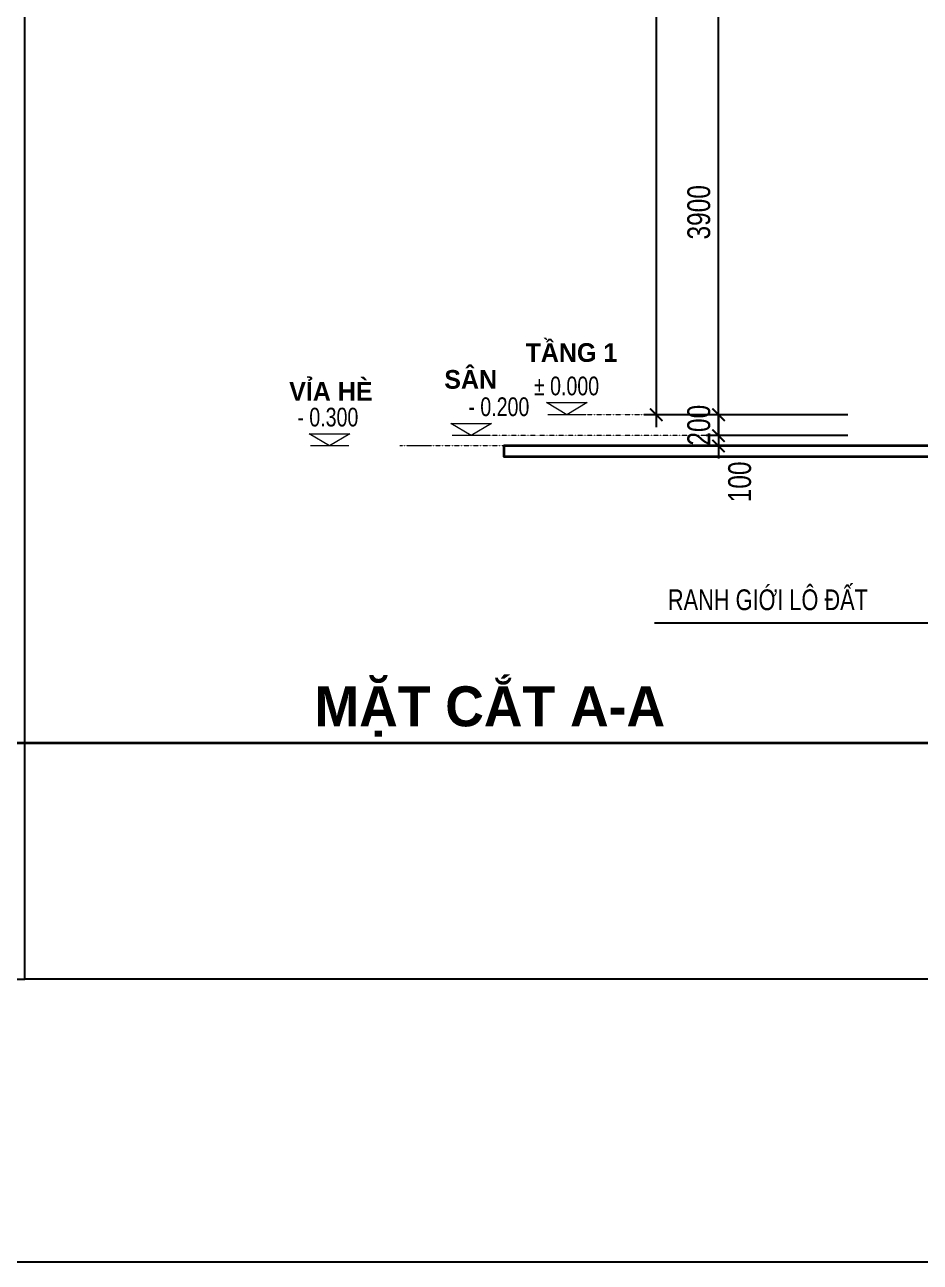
# Model space of a CAD drawing. Header units: millimetres. Extents: x -127141 to 682685, y -1234500 to 49778.
# Drawn here: x 498697 to 507318, y -287500 to -275585 of the extents above; entities that cross this region are included whole.
import ezdxf
from ezdxf.enums import TextEntityAlignment as Align

# ---------------------------------------------------------------- set-up
doc = ezdxf.new("R2010")
doc.units = ezdxf.units.MM
doc.header["$MEASUREMENT"] = 0
doc.linetypes.add('CENTER', pattern=[3, 1.5, -0.5, 0.5, -0.5])
doc.linetypes.add('DASHDOT2', pattern=[0.5, 0.25, -0.125, 0, -0.125])
for name, color, linetype, lineweight in [('-CENTER', 143, 'CENTER', 13), ('-CONCRETE', 1, 'Continuous', 35), ('-DIM', 9, 'Continuous', 13), ('-KH', 143, 'Continuous', 13), ('-LINE1', 7, 'Continuous', 18), ('-TEXT', 7, 'Continuous', 15), ('A-NET THAY', 125, 'Continuous', 18), ('A-TUONG', 7, 'Continuous', 35)]:
    doc.layers.add(name, color=color, linetype=linetype, lineweight=lineweight)
doc.layers.add('16. GHI CHU', color=7, linetype='Continuous')
doc.layers.add('LUOI GIONG', color=160, linetype='Continuous', plot=False)
doc.styles.add('1', font='arial.ttf')
doc.styles.add('AVANH', font='', dxfattribs={"width": 0.8})
doc.styles.add('SVN_AVO', font='')
doc.styles.get('AVANH').set_extended_font_data('.VnAvantH')
doc.styles.get('SVN_AVO').set_extended_font_data('SVN-Avo', bold=True)
doc.dimstyles.new('C_100A3', dxfattribs={"dimscale": 100, "dimtxt": 2.2, "dimasz": 1.199999999999999, "dimexe": 1.199999999999999, "dimexo": 0, "dimgap": 0.75, "dimtad": 1, "dimdec": 0, "dimzin": 0, "dimdsep": 46, "dimtxsty": 'AVANH', "dimblk": 'ARCHTICK', "dimcen": 0, "dimdle": 1.199999999999999, "dimclrd": 256, "dimclre": 256, "dimclrt": 7, "dimadec": 0, "dimazin": 0, "dimtfac": 0.0001, "dimtdec": 0, "dimtix": 1, "dimtmove": 2, "dimatfit": 3, "dimfxl": 1.8, "dimtolj": 1, "dimtzin": 0, "dimarcsym": 0})

# ---------------------------------------------------------------- blocks, each defined once
blk = doc.blocks.new('_ArchTick')
at = {"color": 0, "linetype": 'ByBlock', "const_width": 0.15}
blk.add_lwpolyline([(-0.5, -0.5), (0.5, 0.5)], dxfattribs=at)
blk = doc.blocks.new('*D1567')
at = {"layer": '-DIM', "lineweight": -2, "transparency": 16777216}
for p, q in [((505376.3832883637, -279460.8014388417), (505376.3832883637, -275320.8014388417)), ((506622.8159117906, -275440.8014388417), (505256.3832883637, -275440.8014388417)), ((506622.8159117906, -279340.8014388417), (505256.3832883637, -279340.8014388417))]:
    blk.add_line(p, q, dxfattribs=at)
at = {"layer": 'Defpoints', "color": 0, "transparency": 16777216}
for p in [(505376.3832883637, -275440.8014388417), (506622.8159117906, -275440.8014388417), (506622.8159117906, -279340.8014388417)]:
    blk.add_point(p, dxfattribs=at)
at = {"layer": '-DIM', "lineweight": -2, "transparency": 16777216, "xscale": 119.9999999999999, "yscale": 119.9999999999999, "zscale": 119.9999999999999}
for p, rotation in [((505376.3832883637, -275440.8014388417), 90), ((505376.3832883637, -279340.8014388417), 270)]:
    blk.add_blockref('_ArchTick', p, dxfattribs=dict(at, rotation=rotation))
at = {"layer": '-DIM', "color": 7, "transparency": 16777216, "insert": (505187.6027199564, -277390.8014388419), "char_height": 220, "attachment_point": 5, "rotation": 90, "style": 'AVANH'}
blk.add_mtext('\\A1;3900', dxfattribs=at)
blk = doc.blocks.new('*D1570')
at = {"layer": '-DIM', "lineweight": -2, "transparency": 16777216}
for p, q in [((505376.3832883633, -279340.8014388417), (505376.3832883633, -279220.8014388417)), ((506622.8159117906, -279340.8014388417), (505256.3832883633, -279340.8014388417)), ((505376.3832883633, -279340.8014388417), (505376.3832883633, -279540.8014388417)), ((506622.8159117906, -279540.8014388417), (505256.3832883633, -279540.8014388417)), ((505376.3832883633, -279540.8014388417), (505376.3832883633, -279660.8014388417))]:
    blk.add_line(p, q, dxfattribs=at)
at = {"layer": 'Defpoints', "color": 0, "transparency": 16777216}
for p in [(506622.8159117906, -279340.8014388417), (505376.3832883633, -279540.8014388417), (506622.8159117906, -279540.8014388417)]:
    blk.add_point(p, dxfattribs=at)
at = {"layer": '-DIM', "lineweight": -2, "transparency": 16777216, "xscale": 119.9999999999999, "yscale": 119.9999999999999, "zscale": 119.9999999999999}
for p, rotation in [((505376.3832883633, -279340.8014388417), 270), ((505376.3832883633, -279540.8014388417), 90)]:
    blk.add_blockref('_ArchTick', p, dxfattribs=dict(at, rotation=rotation))
at = {"layer": '-DIM', "color": 7, "transparency": 16777216, "insert": (505187.602719956, -279440.8014388419), "char_height": 220, "attachment_point": 5, "rotation": 90, "style": 'AVANH'}
blk.add_mtext('\\A1;200', dxfattribs=at)
blk = doc.blocks.new('*D1571')
at = {"layer": '-DIM', "lineweight": -2, "transparency": 16777216}
for p, q in [((504776.3832883635, -265120.6538776812), (504776.3832883635, -279460.8014388417)), ((506622.8159117906, -265240.6538776812), (504656.3832883635, -265240.6538776812)), ((506622.8159117906, -279340.8014388417), (504656.3832883635, -279340.8014388417))]:
    blk.add_line(p, q, dxfattribs=at)
at = {"layer": 'Defpoints', "color": 0, "transparency": 16777216}
for p in [(506622.8159117906, -265240.6538776812), (504776.3832883635, -279340.8014388417), (506622.8159117906, -279340.8014388417)]:
    blk.add_point(p, dxfattribs=at)
at = {"layer": '-DIM', "lineweight": -2, "transparency": 16777216, "xscale": 119.9999999999999, "yscale": 119.9999999999999, "zscale": 119.9999999999999}
for p, rotation in [((504776.3832883635, -265240.6538776812), 90), ((504776.3832883635, -279340.8014388417), 270)]:
    blk.add_blockref('_ArchTick', p, dxfattribs=dict(at, rotation=rotation))
at = {"layer": '-DIM', "color": 7, "transparency": 16777216, "insert": (504587.6027199562, -272290.7276582616), "char_height": 220, "attachment_point": 5, "rotation": 90, "style": 'AVANH'}
blk.add_mtext('\\A1;14100', dxfattribs=at)
blk = doc.blocks.new('*D1572')
at = {"layer": '-DIM', "lineweight": -2, "transparency": 16777216}
for p, q in [((505376.3832883628, -279540.8014388417), (505376.3832883628, -279420.8014388417)), ((506622.8159117906, -279540.8014388417), (505256.3832883628, -279540.8014388417)), ((506622.8159117906, -279640.8014388417), (505256.3832883628, -279640.8014388417)), ((505376.3832883628, -279540.8014388417), (505376.3832883628, -279640.8014388417)), ((505376.3832883628, -279640.8014388417), (505376.3832883628, -279760.8014388417))]:
    blk.add_line(p, q, dxfattribs=at)
at = {"layer": 'Defpoints', "color": 0, "transparency": 16777216}
for p in [(505376.3832883628, -279640.8014388417), (506622.8159117906, -279540.8014388417), (506622.8159117906, -279640.8014388417)]:
    blk.add_point(p, dxfattribs=at)
at = {"layer": '-DIM', "lineweight": -2, "transparency": 16777216, "xscale": 119.9999999999999, "yscale": 119.9999999999999, "zscale": 119.9999999999999}
for p, rotation in [((505376.3832883628, -279540.8014388417), 270), ((505376.3832883628, -279640.8014388417), 90)]:
    blk.add_blockref('_ArchTick', p, dxfattribs=dict(at, rotation=rotation))
at = {"layer": '-DIM', "color": 7, "transparency": 16777216, "insert": (505580.6793888241, -279986.3602907869), "char_height": 220, "attachment_point": 5, "rotation": 90, "style": 'AVANH'}
blk.add_mtext('\\A1;100', dxfattribs=at)
blk = doc.blocks.new('BB')
at = {"layer": 'A-NET THAY', "color": 2, "true_color": 0xf1eb1f}
blk.add_lwpolyline([(0, 33264.00000355073), (47040.00000502128, 33264.00000355073), (47040.00000502128, 0), (0, 0)], close=True, dxfattribs=at)
blk = doc.blocks.new('kt1a')
at = {"layer": 'Defpoints', "color": 2}
blk.add_lwpolyline([(0, -22275), (31500, -22275), (31500, 0), (0, 0)], close=True, dxfattribs=at)

msp = doc.modelspace()

# ---------------------------------------------------------------- linework, layer by layer
at = {"layer": '-CENTER', "linetype": 'DASHDOT2', "ltscale": 6}
for p, q in [((506622.8159117904, -279340.8014388416), (503916.4856846243, -279340.8014388416)), ((506622.8159117904, -279640.8014390216), (502309.2291604216, -279640.8014390216)), ((506622.8159117904, -279540.8014388416), (502811.405842864, -279540.8014388416))]:
    msp.add_line(p, q, dxfattribs=at)
at = {"layer": '-CONCRETE'}
msp.add_lwpolyline([(507654.1067513135, -279640.8014390216), (503310.9949345899, -279640.8014390216), (503310.9949345899, -279740.8014390216), (507654.1067513135, -279740.8014390216)], close=True, dxfattribs=at)
at = {"layer": '-KH'}
for p, q in [((504100.5345157927, -279340.8014388416), (503732.4368534557, -279340.8014388416)), ((501815.7895482117, -279640.8014390216), (501447.6918858747, -279640.8014390216)), ((502612.7299160222, -279640.8014390216), (502375.6322536854, -279640.8014390216)), ((503179.503505201, -279540.8014388416), (502811.405842864, -279540.8014388416))]:
    msp.add_line(p, q, dxfattribs=at)
for points in [[(503721.2724197408, -279222.9832570233), (504111.6989495075, -279222.9832570235), (503916.4856846241, -279340.8014388416)], [(501436.5274521598, -279522.9832572035), (501826.9539819265, -279522.9832572036), (501631.740717043, -279640.8014390216)], [(502800.2414091491, -279422.9832570235), (503190.6679389158, -279422.9832570235), (502995.4546740324, -279540.8014388416)]]:
    msp.add_lwpolyline(points, close=True, dxfattribs=at)
for points in [[(503916.4856846241, -279340.8014388416), (503916.4856846241, -279222.9832570235), (503721.2724197408, -279222.9832570233), (503916.4856846241, -279340.8014388416)], [(501631.740717043, -279640.8014390216), (501631.740717043, -279522.9832572036), (501436.5274521598, -279522.9832572035), (501631.740717043, -279640.8014390216)], [(502995.4546740324, -279540.8014388416), (502995.4546740324, -279422.9832570235), (502800.2414091491, -279422.9832570235), (502995.4546740324, -279540.8014388416)]]:
    msp.add_solid(points, dxfattribs=at)
at = {"layer": 'A-TUONG'}
msp.add_lwpolyline([(435697.4602017346, -282499.9999999999), (597851, -282499.9999999999)], dxfattribs=at)
at = {"layer": 'Defpoints'}
msp.add_lwpolyline([(530197.4602017347, -284774.9999999999), (498697.4602017348, -284774.9999999999), (498697.4602017348, -262499.9999999998), (530197.4602017347, -262499.9999999998)], close=True, dxfattribs=at)
at = {"layer": 'LUOI GIONG'}
msp.add_lwpolyline([(485697.4602017346, -262499.9999999999), (535697.4602017346, -262499.9999999999), (535697.4602017346, -287499.9999999999), (485697.4602017346, -287499.9999999999)], close=True, dxfattribs=at)

# ---------------------------------------------------------------- block references
at = {"layer": '-LINE1'}
msp.add_blockref('kt1a', (467197.4602017348, -262499.9999999999), dxfattribs=at)
at = {"layer": 'A-NET THAY', "color": 2, "true_color": 0xf1eb1f, "xscale": 0.669642857071377, "yscale": 0.669642857071377, "zscale": 0.669642857071377}
msp.add_blockref('BB', (498697.4602017348, -284774.9999999999), dxfattribs=at)

# ---------------------------------------------------------------- texts
at = {"layer": '-TEXT', "style": 'SVN_AVO'}
for s, p in [('TẦNG 1', (503960.0345395266, -278830.9531286351)), ('SÂN', (502990.3977654079, -279089.4424811839)), ('VỈA HÈ ', (501677.703586699, -279205.0136753141))]:
    msp.add_text(s, height=180, dxfattribs=at).set_placement(p, align=Align.CENTER)
at = {"layer": '-TEXT', "style": '1', "width": 0.75}
for s, p in [('%%P 0.000', (503599.0783744348, -279152.7682631946)), ('- 0.200', (502967.9470909918, -279352.7682631946)), ('- 0.300', (501321.7107763601, -279452.6454802913))]:
    msp.add_text(s, height=180, dxfattribs=at).set_placement(p)
msp.add_text('RANH GIỚI LÔ ĐẤT', height=200, rotation=359.9999999899949, dxfattribs=at).set_placement((504888.9717159429, -281221.4671588416))
at = {"layer": '-TEXT', "color": 4, "style": 'SVN_AVO'}
msp.add_text('MẶT CẮT A-A ', height=385, dxfattribs=at).set_placement((503246.2843499691, -282339.7625382266), align=Align.CENTER)

# ---------------------------------------------------------------- dimensions: what is measured, and where the dimension line sits
at = {"layer": '-DIM'}
for base, p1, p2, picture, middle in [((504776.3832883635, -279340.8014388417), (506622.8159117904, -265240.6538776811), (506622.8159117904, -279340.8014388416), '*D1571', (504587.6027199562, -272290.7276582616)), ((505376.3832883637, -275440.8014388417), (506622.8159117904, -279340.8014388416), (506622.8159117904, -275440.8014388416), '*D1567', (505187.6027199564, -277390.8014388419)), ((505376.3832883633, -279540.8014388417), (506622.8159117904, -279340.8014388416), (506622.8159117904, -279540.8014388416), '*D1570', (505187.602719956, -279440.8014388419))]:
    dim = msp.add_linear_dim(base=base, p1=p1, p2=p2, angle=90, dimstyle='C_100A3', dxfattribs=at)
    dim.commit()
    dim.dimension.update_dxf_attribs({"geometry": picture, "text_midpoint": middle})
dim = msp.add_linear_dim(base=(505376.3832883628, -279640.8014388417), p1=(506622.8159117904, -279540.8014388416), p2=(506622.8159117904, -279640.8014388416), angle=90, dimstyle='C_100A3', dxfattribs=at)
dim.commit()
dim.dimension.update_dxf_attribs({"geometry": '*D1572', "text_midpoint": (505580.6793888241, -279986.3602907869), "dimtype": 160})

# ---------------------------------------------------------------- leaders
at = {"layer": '16. GHI CHU'}
msp.add_leader([(507657.7731803563, -281347.241687713), (504759.9997918253, -281347.241687713)], dimstyle='C_100A3', override={"dimgap": 0.75, "dimtad": 0}, dxfattribs=at)

doc.saveas('drawing.dxf')
